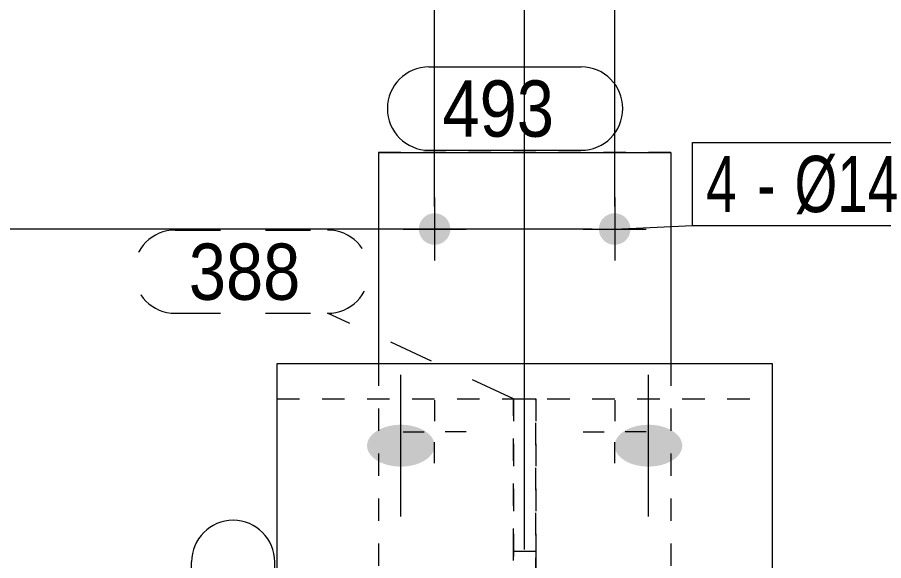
# Model space of a CAD drawing. Header units: millimetres. Extents: x 2 to 579, y 1 to 825.
# Drawn here: x 36.77 to 75.25, y 699.14 to 723.27 of the extents above; entities that cross this region are included whole.
import ezdxf

# ---------------------------------------------------------------- set-up
doc = ezdxf.new("R2010")
doc.units = ezdxf.units.MM
for name, pattern in [('XKITLINE00', [0]), ('XKITLINE01', [4, 1, -1, 1, -1]), ('XKITLINE02', [4, 2, -2])]:
    doc.linetypes.add(name, pattern=pattern)
for name, color, linetype, lineweight in [('Bolt', 3, 'Continuous', 0), ('BoltMark', 7, 'Continuous', 0), ('Dimensions', 7, 'Continuous', 0), ('Part', 2, 'Continuous', 0), ('PartMark', 7, 'Continuous', 0)]:
    doc.layers.add(name, color=color, linetype=linetype, lineweight=lineweight)
doc.styles.add('ARIAL', font='ARIAL.TTF')
doc.styles.add('ARIAL_NARROW', font='ARIALN.TTF')

# ---------------------------------------------------------------- blocks, each defined once
blk = doc.blocks.new('*A46')
at = {"layer": 'Bolt'}
for points in [[(53.768, 703.314), (53.731, 703.315), (53.694, 703.317), (53.658, 703.319), (53.621, 703.321), (53.585, 703.324), (53.548, 703.328), (53.512, 703.332), (53.476, 703.337), (53.44, 703.342), (53.405, 703.348), (53.369, 703.354), (53.334, 703.361), (53.299, 703.368), (53.265, 703.376), (53.231, 703.385), (53.197, 703.394), (53.163, 703.403), (53.13, 703.413), (53.098, 703.424), (53.065, 703.435), (53.034, 703.446), (53.002, 703.458), (52.971, 703.471), (52.941, 703.484), (52.911, 703.497), (52.882, 703.511), (52.853, 703.525), (52.825, 703.54), (52.797, 703.555), (52.77, 703.57), (52.744, 703.586), (52.718, 703.602), (52.693, 703.619), (52.669, 703.636), (52.645, 703.654), (52.622, 703.671), (52.6, 703.69), (52.578, 703.708), (52.557, 703.727), (52.537, 703.746), (52.518, 703.765), (52.5, 703.785), (52.482, 703.805), (52.465, 703.825), (52.449, 703.846), (52.433, 703.866), (52.419, 703.887), (52.405, 703.909), (52.392, 703.93), (52.38, 703.951), (52.369, 703.973), (52.359, 703.995), (52.35, 704.017), (52.341, 704.039), (52.333, 704.062), (52.327, 704.084), (52.321, 704.106), (52.316, 704.129), (52.312, 704.152), (52.309, 704.174), (52.306, 704.197), (52.305, 704.22), (52.305, 704.243), (52.305, 704.266), (52.306, 704.288), (52.309, 704.311), (52.312, 704.334), (52.316, 704.356), (52.321, 704.379), (52.327, 704.402), (52.333, 704.424), (52.341, 704.446), (52.35, 704.468), (52.359, 704.49), (52.369, 704.512), (52.38, 704.534), (52.392, 704.556), (52.405, 704.577), (52.419, 704.598), (52.433, 704.619), (52.449, 704.64), (52.465, 704.66), (52.482, 704.681), (52.5, 704.7), (52.518, 704.72), (52.537, 704.74), (52.557, 704.759), (52.578, 704.777), (52.6, 704.796), (52.622, 704.814), (52.645, 704.832), (52.669, 704.849), (52.693, 704.866), (52.718, 704.883), (52.744, 704.899), (52.77, 704.915), (52.797, 704.931), (52.825, 704.946), (52.853, 704.961), (52.882, 704.975), (52.911, 704.989), (52.941, 705.002), (52.971, 705.015), (53.002, 705.027), (53.034, 705.039), (53.065, 705.051), (53.098, 705.062), (53.13, 705.072), (53.163, 705.082), (53.197, 705.092), (53.231, 705.101), (53.265, 705.109), (53.299, 705.117), (53.334, 705.125), (53.369, 705.131), (53.405, 705.138), (53.44, 705.144), (53.476, 705.149), (53.512, 705.154), (53.548, 705.158), (53.585, 705.161), (53.621, 705.164), (53.658, 705.167), (53.694, 705.169), (53.731, 705.17), (53.768, 705.171), (53.805, 705.171), (53.841, 705.171), (53.878, 705.17), (53.915, 705.169), (53.952, 705.167), (53.988, 705.164), (54.025, 705.161), (54.061, 705.158), (54.097, 705.154), (54.133, 705.149), (54.169, 705.144), (54.205, 705.138), (54.24, 705.131), (54.275, 705.125), (54.31, 705.117), (54.345, 705.109), (54.379, 705.101), (54.413, 705.092), (54.446, 705.082), (54.479, 705.072), (54.512, 705.062), (54.544, 705.051), (54.576, 705.039), (54.607, 705.027), (54.638, 705.015), (54.668, 705.002), (54.698, 704.989), (54.728, 704.975), (54.756, 704.961), (54.784, 704.946), (54.812, 704.931), (54.839, 704.915), (54.865, 704.899), (54.891, 704.883), (54.916, 704.866), (54.94, 704.849), (54.964, 704.832), (54.987, 704.814), (55.009, 704.796), (55.031, 704.777), (55.052, 704.759), (55.072, 704.74), (55.091, 704.72), (55.11, 704.7), (55.128, 704.681), (55.145, 704.66), (55.161, 704.64), (55.176, 704.619), (55.19, 704.598), (55.204, 704.577), (55.217, 704.556), (55.229, 704.534), (55.24, 704.512), (55.25, 704.49), (55.26, 704.468), (55.268, 704.446), (55.276, 704.424), (55.283, 704.402), (55.288, 704.379), (55.293, 704.356), (55.297, 704.334), (55.301, 704.311), (55.303, 704.288), (55.304, 704.266), (55.305, 704.243), (55.304, 704.22), (55.303, 704.197), (55.301, 704.174), (55.297, 704.152), (55.293, 704.129), (55.288, 704.106), (55.283, 704.084), (55.276, 704.062), (55.268, 704.039), (55.26, 704.017), (55.25, 703.995), (55.24, 703.973), (55.229, 703.951), (55.217, 703.93), (55.204, 703.909), (55.19, 703.887), (55.176, 703.866), (55.161, 703.846), (55.145, 703.825), (55.128, 703.805), (55.11, 703.785), (55.091, 703.765), (55.072, 703.746), (55.052, 703.727), (55.031, 703.708), (55.009, 703.69), (54.987, 703.671), (54.964, 703.654), (54.94, 703.636), (54.916, 703.619), (54.891, 703.602), (54.865, 703.586), (54.839, 703.57), (54.812, 703.555), (54.784, 703.54), (54.756, 703.525), (54.728, 703.511), (54.698, 703.497), (54.668, 703.484), (54.638, 703.471), (54.607, 703.458), (54.576, 703.446), (54.544, 703.435), (54.512, 703.424), (54.479, 703.413), (54.446, 703.403), (54.413, 703.394), (54.379, 703.385), (54.345, 703.376), (54.31, 703.368), (54.275, 703.361), (54.24, 703.354), (54.205, 703.348), (54.169, 703.342), (54.133, 703.337), (54.097, 703.332), (54.061, 703.328), (54.025, 703.324), (53.988, 703.321), (53.952, 703.319), (53.915, 703.317), (53.878, 703.315), (53.841, 703.314), (53.805, 703.314)], [(64.768, 703.314), (64.731, 703.315), (64.694, 703.317), (64.658, 703.319), (64.621, 703.321), (64.585, 703.324), (64.548, 703.328), (64.512, 703.332), (64.476, 703.337), (64.44, 703.342), (64.405, 703.348), (64.369, 703.354), (64.334, 703.361), (64.299, 703.368), (64.265, 703.376), (64.231, 703.385), (64.197, 703.394), (64.163, 703.403), (64.13, 703.413), (64.098, 703.424), (64.065, 703.435), (64.034, 703.446), (64.002, 703.458), (63.971, 703.471), (63.941, 703.484), (63.911, 703.497), (63.882, 703.511), (63.853, 703.525), (63.825, 703.54), (63.797, 703.555), (63.77, 703.57), (63.744, 703.586), (63.718, 703.602), (63.693, 703.619), (63.669, 703.636), (63.645, 703.654), (63.622, 703.671), (63.6, 703.69), (63.578, 703.708), (63.557, 703.727), (63.537, 703.746), (63.518, 703.765), (63.5, 703.785), (63.482, 703.805), (63.465, 703.825), (63.449, 703.846), (63.433, 703.866), (63.419, 703.887), (63.405, 703.909), (63.392, 703.93), (63.38, 703.951), (63.369, 703.973), (63.359, 703.995), (63.35, 704.017), (63.341, 704.039), (63.333, 704.062), (63.327, 704.084), (63.321, 704.106), (63.316, 704.129), (63.312, 704.152), (63.309, 704.174), (63.306, 704.197), (63.305, 704.22), (63.305, 704.243), (63.305, 704.266), (63.306, 704.288), (63.309, 704.311), (63.312, 704.334), (63.316, 704.356), (63.321, 704.379), (63.327, 704.402), (63.333, 704.424), (63.341, 704.446), (63.35, 704.468), (63.359, 704.49), (63.369, 704.512), (63.38, 704.534), (63.392, 704.556), (63.405, 704.577), (63.419, 704.598), (63.433, 704.619), (63.449, 704.64), (63.465, 704.66), (63.482, 704.681), (63.5, 704.7), (63.518, 704.72), (63.537, 704.74), (63.557, 704.759), (63.578, 704.777), (63.6, 704.796), (63.622, 704.814), (63.645, 704.832), (63.669, 704.849), (63.693, 704.866), (63.718, 704.883), (63.744, 704.899), (63.77, 704.915), (63.797, 704.931), (63.825, 704.946), (63.853, 704.961), (63.882, 704.975), (63.911, 704.989), (63.941, 705.002), (63.971, 705.015), (64.002, 705.027), (64.034, 705.039), (64.065, 705.051), (64.098, 705.062), (64.13, 705.072), (64.163, 705.082), (64.197, 705.092), (64.231, 705.101), (64.265, 705.109), (64.299, 705.117), (64.334, 705.125), (64.369, 705.131), (64.405, 705.138), (64.44, 705.144), (64.476, 705.149), (64.512, 705.154), (64.548, 705.158), (64.585, 705.161), (64.621, 705.164), (64.658, 705.167), (64.694, 705.169), (64.731, 705.17), (64.768, 705.171), (64.805, 705.171), (64.841, 705.171), (64.878, 705.17), (64.915, 705.169), (64.952, 705.167), (64.988, 705.164), (65.025, 705.161), (65.061, 705.158), (65.097, 705.154), (65.133, 705.149), (65.169, 705.144), (65.205, 705.138), (65.24, 705.131), (65.275, 705.125), (65.31, 705.117), (65.345, 705.109), (65.379, 705.101), (65.413, 705.092), (65.446, 705.082), (65.479, 705.072), (65.512, 705.062), (65.544, 705.051), (65.576, 705.039), (65.607, 705.027), (65.638, 705.015), (65.668, 705.002), (65.698, 704.989), (65.728, 704.975), (65.756, 704.961), (65.784, 704.946), (65.812, 704.931), (65.839, 704.915), (65.865, 704.899), (65.891, 704.883), (65.916, 704.866), (65.94, 704.849), (65.964, 704.832), (65.987, 704.814), (66.009, 704.796), (66.031, 704.777), (66.052, 704.759), (66.072, 704.74), (66.091, 704.72), (66.11, 704.7), (66.128, 704.681), (66.145, 704.66), (66.161, 704.64), (66.176, 704.619), (66.19, 704.598), (66.204, 704.577), (66.217, 704.556), (66.229, 704.534), (66.24, 704.512), (66.25, 704.49), (66.26, 704.468), (66.268, 704.446), (66.276, 704.424), (66.283, 704.402), (66.288, 704.379), (66.293, 704.356), (66.297, 704.334), (66.301, 704.311), (66.303, 704.288), (66.304, 704.266), (66.305, 704.243), (66.304, 704.22), (66.303, 704.197), (66.301, 704.174), (66.297, 704.152), (66.293, 704.129), (66.288, 704.106), (66.283, 704.084), (66.276, 704.062), (66.268, 704.039), (66.26, 704.017), (66.25, 703.995), (66.24, 703.973), (66.229, 703.951), (66.217, 703.93), (66.204, 703.909), (66.19, 703.887), (66.176, 703.866), (66.161, 703.846), (66.145, 703.825), (66.128, 703.805), (66.11, 703.785), (66.091, 703.765), (66.072, 703.746), (66.052, 703.727), (66.031, 703.708), (66.009, 703.69), (65.987, 703.671), (65.964, 703.654), (65.94, 703.636), (65.916, 703.619), (65.891, 703.602), (65.865, 703.586), (65.839, 703.57), (65.812, 703.555), (65.784, 703.54), (65.756, 703.525), (65.728, 703.511), (65.698, 703.497), (65.668, 703.484), (65.638, 703.471), (65.607, 703.458), (65.576, 703.446), (65.544, 703.435), (65.512, 703.424), (65.479, 703.413), (65.446, 703.403), (65.413, 703.394), (65.379, 703.385), (65.345, 703.376), (65.31, 703.368), (65.275, 703.361), (65.24, 703.354), (65.205, 703.348), (65.169, 703.342), (65.133, 703.337), (65.097, 703.332), (65.061, 703.328), (65.025, 703.324), (64.988, 703.321), (64.952, 703.319), (64.915, 703.317), (64.878, 703.315), (64.841, 703.314), (64.805, 703.314)]]:
    blk.add_hatch(color=3, dxfattribs=at).paths.add_polyline_path(points, flags=17)
at = {"layer": 'Bolt', "color": 3, "linetype": 'XKITLINE00', "lineweight": 0}
for p, q in [((53.805, 701.101), (53.805, 707.384)), ((64.805, 701.101), (64.805, 707.384))]:
    blk.add_line(p, q, dxfattribs=at)
blk = doc.blocks.new('*A56')
at = {"layer": 'Bolt'}
blk.add_hatch(color=3, dxfattribs=at).paths.add_polyline_path([(64.004, 713.829), (64.001, 713.795), (63.997, 713.761), (63.991, 713.727), (63.984, 713.694), (63.974, 713.66), (63.964, 713.628), (63.951, 713.596), (63.937, 713.564), (63.922, 713.534), (63.905, 713.504), (63.887, 713.475), (63.867, 713.447), (63.846, 713.42), (63.823, 713.393), (63.8, 713.369), (63.775, 713.345), (63.749, 713.322), (63.722, 713.301), (63.693, 713.282), (63.664, 713.263), (63.635, 713.246), (63.604, 713.231), (63.572, 713.217), (63.54, 713.205), (63.508, 713.194), (63.475, 713.185), (63.441, 713.177), (63.407, 713.171), (63.373, 713.167), (63.339, 713.164), (63.305, 713.164), (63.27, 713.164), (63.236, 713.167), (63.202, 713.171), (63.168, 713.177), (63.134, 713.185), (63.101, 713.194), (63.069, 713.205), (63.037, 713.217), (63.005, 713.231), (62.975, 713.246), (62.945, 713.263), (62.916, 713.282), (62.888, 713.301), (62.86, 713.322), (62.834, 713.345), (62.81, 713.369), (62.786, 713.393), (62.763, 713.42), (62.742, 713.447), (62.723, 713.475), (62.704, 713.504), (62.687, 713.534), (62.672, 713.564), (62.658, 713.596), (62.645, 713.628), (62.635, 713.66), (62.626, 713.694), (62.618, 713.727), (62.612, 713.761), (62.608, 713.795), (62.605, 713.829), (62.605, 713.864), (62.605, 713.898), (62.608, 713.932), (62.612, 713.966), (62.618, 714), (62.626, 714.034), (62.635, 714.067), (62.645, 714.099), (62.658, 714.131), (62.672, 714.163), (62.687, 714.194), (62.704, 714.223), (62.723, 714.252), (62.742, 714.281), (62.763, 714.308), (62.786, 714.334), (62.81, 714.359), (62.834, 714.382), (62.86, 714.405), (62.888, 714.426), (62.916, 714.446), (62.945, 714.464), (62.975, 714.481), (63.005, 714.496), (63.037, 714.51), (63.069, 714.523), (63.101, 714.533), (63.134, 714.543), (63.168, 714.55), (63.202, 714.556), (63.236, 714.56), (63.27, 714.563), (63.305, 714.564), (63.339, 714.563), (63.373, 714.56), (63.407, 714.556), (63.441, 714.55), (63.475, 714.543), (63.508, 714.533), (63.54, 714.523), (63.572, 714.51), (63.604, 714.496), (63.635, 714.481), (63.664, 714.464), (63.693, 714.446), (63.722, 714.426), (63.749, 714.405), (63.775, 714.382), (63.8, 714.359), (63.823, 714.334), (63.846, 714.308), (63.867, 714.281), (63.887, 714.252), (63.905, 714.223), (63.922, 714.194), (63.937, 714.163), (63.951, 714.131), (63.964, 714.099), (63.974, 714.067), (63.984, 714.034), (63.991, 714), (63.997, 713.966), (64.001, 713.932), (64.004, 713.898), (64.005, 713.864)], flags=17)
at = {"layer": 'Bolt', "color": 3, "linetype": 'XKITLINE00', "lineweight": 0}
for p, q in [((63.305, 715.264), (63.305, 712.464)), ((61.905, 713.864), (64.705, 713.864)), ((63.305, 706.264), (63.305, 705.331)), ((61.905, 704.864), (62.837, 704.864)), ((64.705, 704.864), (63.772, 704.864)), ((63.305, 703.464), (63.305, 704.396))]:
    blk.add_line(p, q, dxfattribs=at)
blk = doc.blocks.new('*A57')
at = {"layer": 'Bolt'}
blk.add_hatch(color=3, dxfattribs=at).paths.add_polyline_path([(56.004, 713.829), (56.001, 713.795), (55.997, 713.761), (55.991, 713.727), (55.984, 713.694), (55.974, 713.66), (55.964, 713.628), (55.951, 713.596), (55.937, 713.564), (55.922, 713.534), (55.905, 713.504), (55.887, 713.475), (55.867, 713.447), (55.846, 713.42), (55.823, 713.393), (55.8, 713.369), (55.775, 713.345), (55.749, 713.322), (55.722, 713.301), (55.693, 713.282), (55.664, 713.263), (55.635, 713.246), (55.604, 713.231), (55.572, 713.217), (55.54, 713.205), (55.508, 713.194), (55.475, 713.185), (55.441, 713.177), (55.407, 713.171), (55.373, 713.167), (55.339, 713.164), (55.305, 713.164), (55.27, 713.164), (55.236, 713.167), (55.202, 713.171), (55.168, 713.177), (55.134, 713.185), (55.101, 713.194), (55.069, 713.205), (55.037, 713.217), (55.005, 713.231), (54.975, 713.246), (54.945, 713.263), (54.916, 713.282), (54.888, 713.301), (54.86, 713.322), (54.834, 713.345), (54.81, 713.369), (54.786, 713.393), (54.763, 713.42), (54.742, 713.447), (54.723, 713.475), (54.704, 713.504), (54.687, 713.534), (54.672, 713.564), (54.658, 713.596), (54.645, 713.628), (54.635, 713.66), (54.626, 713.694), (54.618, 713.727), (54.612, 713.761), (54.608, 713.795), (54.605, 713.829), (54.605, 713.864), (54.605, 713.898), (54.608, 713.932), (54.612, 713.966), (54.618, 714), (54.626, 714.034), (54.635, 714.067), (54.645, 714.099), (54.658, 714.131), (54.672, 714.163), (54.687, 714.194), (54.704, 714.223), (54.723, 714.252), (54.742, 714.281), (54.763, 714.308), (54.786, 714.334), (54.81, 714.359), (54.834, 714.382), (54.86, 714.405), (54.888, 714.426), (54.916, 714.446), (54.945, 714.464), (54.975, 714.481), (55.005, 714.496), (55.037, 714.51), (55.069, 714.523), (55.101, 714.533), (55.134, 714.543), (55.168, 714.55), (55.202, 714.556), (55.236, 714.56), (55.27, 714.563), (55.305, 714.564), (55.339, 714.563), (55.373, 714.56), (55.407, 714.556), (55.441, 714.55), (55.475, 714.543), (55.508, 714.533), (55.54, 714.523), (55.572, 714.51), (55.604, 714.496), (55.635, 714.481), (55.664, 714.464), (55.693, 714.446), (55.722, 714.426), (55.749, 714.405), (55.775, 714.382), (55.8, 714.359), (55.823, 714.334), (55.846, 714.308), (55.867, 714.281), (55.887, 714.252), (55.905, 714.223), (55.922, 714.194), (55.937, 714.163), (55.951, 714.131), (55.964, 714.099), (55.974, 714.067), (55.984, 714.034), (55.991, 714), (55.997, 713.966), (56.001, 713.932), (56.004, 713.898), (56.005, 713.864)], flags=17)
at = {"layer": 'Bolt', "color": 3, "linetype": 'XKITLINE00', "lineweight": 0}
for p, q in [((55.305, 715.264), (55.305, 712.464)), ((53.905, 713.864), (56.705, 713.864)), ((55.305, 706.264), (55.305, 705.331)), ((53.905, 704.864), (54.837, 704.864)), ((56.705, 704.864), (55.772, 704.864)), ((55.305, 703.464), (55.305, 704.396))]:
    blk.add_line(p, q, dxfattribs=at)
blk = doc.blocks.new('*A60')
at = {"layer": 'Part', "color": 2, "linetype": 'XKITLINE00', "lineweight": 0}
for p, q in [((48.305, 623.987), (48.305, 707.899)), ((48.305, 707.899), (70.305, 707.899)), ((70.305, 707.899), (70.305, 623.987))]:
    blk.add_line(p, q, dxfattribs=at)
at = {"layer": 'Part', "color": 7, "linetype": 'XKITLINE01', "lineweight": 0}
blk.add_line((48.305, 706.328), (70.305, 706.328), dxfattribs=at)
blk = doc.blocks.new('*A78')
at = {"layer": 'Part', "color": 7, "linetype": 'XKITLINE01', "lineweight": 0}
for p, q in [((58.805, 699.564), (58.805, 706.328)), ((58.805, 706.328), (58.805, 692.264)), ((58.805, 706.328), (59.805, 706.328)), ((59.805, 706.328), (59.805, 699.564)), ((59.805, 692.264), (59.805, 706.328)), ((58.805, 697.136), (58.805, 699.564)), ((58.805, 699.564), (59.805, 699.564)), ((59.805, 699.564), (59.805, 697.136)), ((58.805, 692.264), (58.805, 697.136)), ((58.805, 697.136), (59.805, 697.136)), ((59.805, 692.264), (59.805, 697.136)), ((58.805, 692.264), (58.805, 692.264)), ((58.805, 692.264), (59.805, 692.264)), ((58.805, 692.264), (59.805, 692.264)), ((59.805, 692.264), (59.805, 692.264))]:
    blk.add_line(p, q, dxfattribs=at)
blk = doc.blocks.new('*A79')
at = {"layer": 'Part', "color": 2, "linetype": 'XKITLINE00', "lineweight": 0}
for p, q in [((52.805, 717.264), (52.805, 707.899)), ((52.805, 717.264), (65.805, 717.264)), ((65.805, 717.264), (65.805, 707.899))]:
    blk.add_line(p, q, dxfattribs=at)
at = {"layer": 'Part', "color": 7, "linetype": 'XKITLINE01', "lineweight": 0}
for p, q in [((65.805, 717.264), (52.805, 717.264)), ((52.805, 707.899), (52.805, 692.264)), ((65.805, 707.899), (65.805, 692.264)), ((52.805, 692.264), (65.805, 692.264))]:
    blk.add_line(p, q, dxfattribs=at)
blk = doc.blocks.new('*A199')
at = {"layer": 'PartMark', "color": 7, "linetype": 'XKITLINE00', "lineweight": 0}
for p, q in [((44.505, 692.315), (44.505, 699.078)), ((48.205, 692.315), (48.205, 699.078))]:
    blk.add_line(p, q, dxfattribs=at)
for centre, start, end in [((46.355, 699.078), 0, 180), ((46.355, 692.315), 180, 0)]:
    blk.add_arc(centre, 1.85, start, end, dxfattribs=at)
at = {"layer": 'PartMark', "color": 3, "style": 'ARIAL', "width": 0.85}
blk.add_text('234', height=2.5, rotation=90.0002, dxfattribs=at).set_placement((47.605, 692.915))
blk = doc.blocks.new('*A208')
at = {"layer": 'Dimensions', "color": 7, "linetype": 'XKITLINE00', "lineweight": 0}
for p, q in [((55.305, 714.864), (55.305, 736.022)), ((59.305, 699.636), (59.305, 736.022)), ((56.153, 734.02), (54.456, 732.323)), ((60.153, 734.02), (58.456, 732.323)), ((55.305, 733.172), (59.305, 733.172))]:
    blk.add_line(p, q, dxfattribs=at)
at = {"layer": 'Dimensions', "color": 3}
for p in [(55.305, 733.172), (59.305, 733.172)]:
    blk.add_point(p, dxfattribs=at)
at = {"layer": 'Dimensions', "color": 3, "style": 'ARIAL', "width": 0.85}
blk.add_text('40', height=3, dxfattribs=at).set_placement((55.08, 734.522))
blk = doc.blocks.new('*A209')
at = {"layer": 'Dimensions', "color": 7, "linetype": 'XKITLINE00', "lineweight": 0}
for p, q in [((59.305, 699.636), (59.305, 735.572)), ((63.305, 714.864), (63.305, 735.572)), ((60.153, 734.02), (58.456, 732.323)), ((64.153, 734.02), (62.456, 732.323)), ((59.305, 733.172), (63.305, 733.172))]:
    blk.add_line(p, q, dxfattribs=at)
at = {"layer": 'Dimensions', "color": 3}
for p in [(59.305, 733.172), (63.305, 733.172)]:
    blk.add_point(p, dxfattribs=at)
at = {"layer": 'Dimensions', "color": 3, "style": 'ARIAL', "width": 0.85}
blk.add_text('40', height=3, dxfattribs=at).set_placement((59.08, 728.822))
blk = doc.blocks.new('*A210')
at = {"layer": 'Dimensions', "color": 7, "linetype": 'XKITLINE00', "lineweight": 0}
blk.add_line((62.305, 713.864), (20.455, 713.864), dxfattribs=at)
blk = doc.blocks.new('*A211')
at = {"layer": 'Dimensions', "color": 7, "linetype": 'XKITLINE00', "lineweight": 0}
for p, q in [((94.456, 699.484), (96.153, 697.787)), ((70.305, 698.636), (97.705, 698.636)), ((95.305, 660.179), (95.305, 698.636)), ((94.456, 661.028), (96.153, 659.331)), ((75.755, 660.179), (97.705, 660.179))]:
    blk.add_line(p, q, dxfattribs=at)
at = {"layer": 'Dimensions', "color": 3}
for p in [(95.305, 698.636), (95.305, 660.179)]:
    blk.add_point(p, dxfattribs=at)
at = {"layer": 'Dimensions', "color": 3, "style": 'ARIAL', "width": 0.85}
blk.add_text('8956', height=3, dxfattribs=at).set_placement((85.104, 699.836))
blk.add_text('385', height=3, rotation=90.0002, dxfattribs=at).set_placement((93.955, 676.07))
blk = doc.blocks.new('*A212')
at = {"layer": 'BoltMark', "color": 7, "linetype": 'XKITLINE00', "lineweight": 0}
for p, q in [((66.769, 717.714), (77.065, 717.714)), ((66.769, 714.014), (66.769, 717.714)), ((77.065, 714.014), (77.065, 717.714)), ((63.305, 713.864), (66.769, 714.014)), ((66.769, 714.014), (77.065, 714.014))]:
    blk.add_line(p, q, dxfattribs=at)
at = {"layer": 'BoltMark', "color": 3, "style": 'ARIAL_NARROW', "width": 0.85}
for s, p in [('4', (67.369, 714.614)), ('Ø14', (71.298, 714.614)), ('-', (69.638, 714.614))]:
    blk.add_text(s, height=2.5, dxfattribs=at).set_placement(p)
blk = doc.blocks.new('*A215')
at = {"layer": 'PartMark', "color": 7, "linetype": 'XKITLINE00', "lineweight": 0}
for p, q in [((55.055, 721.064), (61.817, 721.064)), ((55.055, 717.364), (61.817, 717.364))]:
    blk.add_line(p, q, dxfattribs=at)
for centre, start, end in [((55.055, 719.214), 90, 270), ((61.817, 719.214), 270, 90)]:
    blk.add_arc(centre, 1.85, start, end, dxfattribs=at)
at = {"layer": 'PartMark', "color": 3, "style": 'ARIAL', "width": 0.85}
blk.add_text('493', height=2.5, dxfattribs=at).set_placement((55.655, 717.964))
blk = doc.blocks.new('*A216')
at = {"layer": 'PartMark', "color": 7, "linetype": 'XKITLINE02', "lineweight": 0}
for p, q in [((43.786, 713.821), (50.549, 713.821)), ((43.786, 710.121), (50.549, 710.121)), ((58.805, 706.328), (50.549, 710.121))]:
    blk.add_line(p, q, dxfattribs=at)
for centre, start, end in [((43.786, 711.971), 90, 270), ((50.549, 711.971), 270, 90)]:
    blk.add_arc(centre, 1.85, start, end, dxfattribs=at)
at = {"layer": 'PartMark', "color": 3, "style": 'ARIAL', "width": 0.85}
blk.add_text('388', height=2.5, dxfattribs=at).set_placement((44.386, 710.721))

msp = doc.modelspace()

# ---------------------------------------------------------------- block references
at = {"lineweight": 0}
for name in ['*A208', '*A209', '*A215', '*A210', '*A212', '*A79', '*A57', '*A56', '*A216', '*A60', '*A46', '*A78', '*A211', '*A199']:
    msp.add_blockref(name, (0, 0), dxfattribs=at)

doc.saveas('drawing.dxf')
